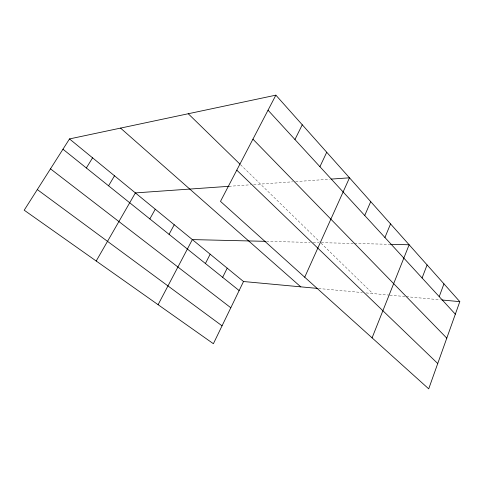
<?xml version="1.0" encoding="UTF-8"?>
<svg xmlns="http://www.w3.org/2000/svg" width="484" height="484" viewBox="0 0 484 484"><rect width="100%" height="100%" fill="white"/><g stroke="black" fill="none" stroke-linecap="round" stroke-linejoin="round"><path stroke-width="0.36" stroke-dasharray="2.42 1.81" d="M229.023 186.304L250.664 184.779M253.67 184.567L292.638 181.815M295.597 181.609L329.568 179.213M266.394 241.359L310.196 242.405M313.148 242.478L319.047 242.617M321.273 242.672L353.689 243.446M354.445 243.464L389.759 244.305M318.641 288.512L362.462 292.59M366.134 292.929L389.148 295.071M389.898 295.143L405.525 296.595M406.27 296.668L440.44 299.844M240.566 164.729L319.446 241.601M321.061 243.18L372.74 293.546"/><path stroke-width="0.73" d="M459.8 301.647L428.709 388.84L220.492 201.374L275.874 95.16L459.8 301.647L441.928 299.983M439.224 296.638L443.943 283.848M422.09 277.979L427.088 264.923M372.081 337.856L409.137 244.765L390.503 244.323M384.925 237.505L390.552 223.904M364.73 215.507L370.714 201.634M304.714 277.205L349.49 177.809L331.044 179.11M319.918 166.702L326.73 152.254M317.897 288.44L243.512 281.519L213.383 343.719L24.2 210.195L69.502 138.926L275.874 95.16M294.956 139.519L302.258 124.781M222.652 277.338L227.214 268.16M205.416 263.508L210.177 254.203M158.093 304.696L192.348 239.592L265.649 241.341M169.049 234.329L174.234 224.751M149.846 218.919L155.267 209.203M96.201 261.015L135.381 192.91L229.023 186.304M108.573 185.802L114.508 175.807M86.352 167.978L92.577 157.832M37.31 189.571L222.053 325.823M50.487 168.843L230.801 307.757M62.962 149.211L239.132 290.557M69.502 138.926L243.512 281.519M120.558 128.097L300.776 286.849M236.779 170.144L437.736 363.52M188.246 113.74L240.028 164.209M252.926 139.162L446.786 338.147M268.033 110.195L455.329 314.183"/></g></svg>
